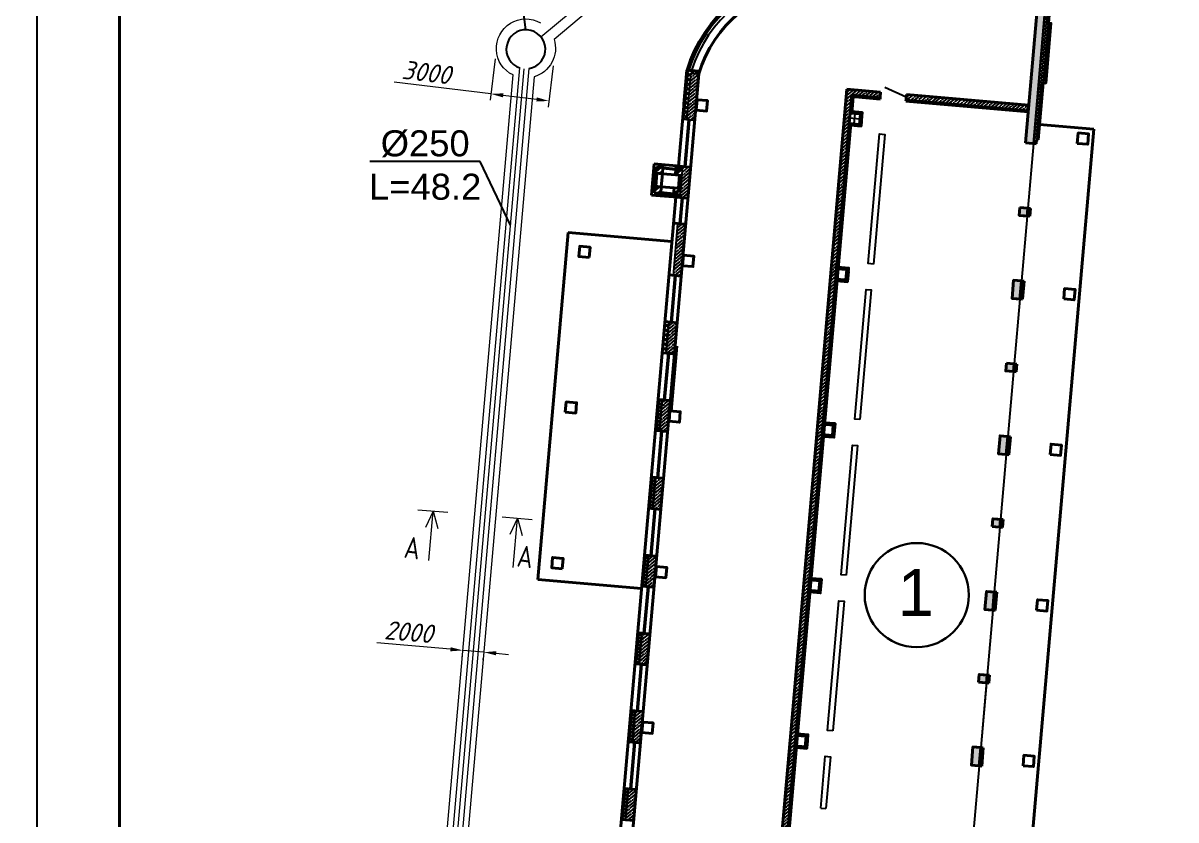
# Model space of a CAD drawing. Header units: millimetres. Extents: x 1064 to 180712, y 574 to 40185.
# Drawn here: x 56842 to 75445, y 20234 to 33093 of the extents above; entities that cross this region are included whole.
import ezdxf
from ezdxf import colors
from ezdxf.entities.mleader import LeaderData, LeaderLine
from ezdxf.math import Vec2, Vec3

# ---------------------------------------------------------------- set-up
doc = ezdxf.new("R2010")
doc.units = ezdxf.units.MM
doc.linetypes.add('2-Columns and grid$0$084_(М5) Неукрепленный откос', pattern=[0])
doc.linetypes.add('DASHED', pattern=[19.05, 12.7, -6.35])
for name, color, linetype, lineweight in [('00-рамка', 7, 'Continuous', 40), ('01 - здание', 1, 'Continuous', 40), ('01-Контур', 1, 'Continuous', 25), ('19-дренаж', 6, 'Continuous', 40), ('Канализация К1', 14, 'Continuous', 40), ('Размеры КР', 23, 'Continuous', 13)]:
    doc.layers.add(name, color=color, linetype=linetype, lineweight=lineweight)
doc.styles.add('2_0-Ариел', font='arial.ttf', dxfattribs={"height": 2})
doc.styles.add('GOST 2.304', font='CS_Gost2304.shx')
doc.styles.add('ГОСТ', font='GOST Common Italic.ttf', dxfattribs={"height": 300})
doc.styles.add('ГП-ариель', font='arial.ttf')
doc.dimstyles.new('М 50', dxfattribs={"dimscale": 0, "dimtxt": 300, "dimasz": 200, "dimexe": 100, "dimexo": 150, "dimgap": 70, "dimtad": 1, "dimdec": 0, "dimlfac": 0.5, "dimdsep": 46, "dimtxsty": 'ГОСТ', "dimcen": 100, "dimdle": 150, "dimclrd": 256, "dimclre": 256, "dimclrt": 256, "dimazin": 3, "dimtfac": 1, "dimtdec": 0, "dimtmove": 1, "dimatfit": 3, "dimfxl": 100, "dimtolj": 1, "dimlwd": -1, "dimlwe": -1, "dimarcsym": 0})
pattern_1 = [(45, (1411.03127, -1534.55234), (-0.134703842, 0.134703842), []), (45, (1411.16598, -1534.55234), (-0.134703842, 0.134703842), [0.238125, -0.047625, 0, -0.047625])]
pattern_2 = [(45, (1452.38544, -901.835), (-0.067351921, 0.067351921), []), (135, (1452.38544, -901.835), (-0.067351921, -0.067351921), [])]
pattern_3 = [(45, (1452.38544, -901.835), (-0.089802561, 0.089802561), []), (135, (1452.38544, -901.835), (-0.089802561, -0.089802561), [])]

# ---------------------------------------------------------------- blocks, each defined once
blk = doc.blocks.new('Прокуратура_v1')
at = {"layer": '01 - здание', "lineweight": -2, "ltscale": 100}
h = blk.add_hatch(dxfattribs=at)
h.set_pattern_fill('ANSI35', color=256, scale=0.03)
h.set_pattern_definition(pattern_1)
h.paths.add_polyline_path([(-0.19, -3.49), (-0.49, -3.49), (-0.49, -3.79), (-0.19, -3.79)])
h.paths.add_polyline_path([(-0.19, -4.59), (-0.49, -4.59), (-0.49, -9.49), (-0.19, -9.49)])
h.paths.add_polyline_path([(-0.19, -9.49), (-0.49, -9.49), (-0.49, -9.84), (-0.19, -9.84)])
h.paths.add_polyline_path([(-0.19, -12.34), (-0.49, -12.34), (-0.49, -12.64), (-0.19, -12.64)])
h.paths.add_polyline_path([(-0.19, -15.14), (-0.49, -15.14), (-0.49, -15.49), (-0.19, -15.49)])
h.paths.add_polyline_path([(-0.19, -15.49), (-0.49, -15.49), (-0.49, -15.84), (-0.19, -15.84)])
h.paths.add_polyline_path([(-0.19, -18.34), (-0.49, -18.34), (-0.49, -18.64), (-0.19, -18.64)])
h.paths.add_polyline_path([(-0.19, -21.14), (-0.49, -21.14), (-0.49, -21.49), (-0.19, -21.49)])
h.paths.add_polyline_path([(-0.19, -21.49), (-0.49, -21.49), (-0.49, -21.84), (-0.19, -21.84)])
h.paths.add_polyline_path([(-0.19, -24.34), (-0.49, -24.34), (-0.49, -24.64), (-0.19, -24.64)])
h.paths.add_polyline_path([(-0.19, -27.14), (-0.49, -27.14), (-0.49, -27.49), (-0.19, -27.49)])
h.paths.add_polyline_path([(-0.19, -27.49), (-0.49, -27.49), (-0.49, -27.84), (-0.19, -27.84)])
h.paths.add_polyline_path([(-0.19, -30.34), (-0.49, -30.34), (-0.49, -30.64), (-0.19, -30.64)])
h.paths.add_polyline_path([(-0.19, -33.14), (-0.49, -33.14), (-0.49, -33.49), (-0.19, -33.49)])
h.paths.add_polyline_path([(-0.19, -33.49), (-0.49, -33.49), (-0.49, -33.84), (-0.19, -33.84)])
h.paths.add_polyline_path([(-0.19, -36.34), (-0.49, -36.34), (-0.49, -36.64), (-0.19, -36.64)])
h.paths.add_polyline_path([(-0.19, -39.14), (-0.49, -39.14), (-0.49, -39.49), (-0.19, -39.49)])
h.paths.add_polyline_path([(-0.19, -39.49), (-0.49, -39.49), (-0.49, -39.69), (-0.19, -39.69)])
h = blk.add_hatch(dxfattribs=at)
h.set_pattern_fill('ANSI37', color=256, scale=0.03)
h.set_pattern_definition(pattern_2)
h.paths.add_polyline_path([(-0.02, -5.19), (-0.02, -4.59), (-0.19, -4.59), (-0.19, -9.49), (-0.02, -9.49), (-0.02, -9.129, -0.411161), (-0.057, -9.091, -0.411161), (-0.02, -9.054), (-0.02, -7.49)])
h.paths.add_polyline_path([(-0.02, -9.49), (-0.19, -9.49), (-0.19, -9.84), (-0.09, -9.84), (-0.09, -9.69), (-0.02, -9.69)])
h = blk.add_hatch(dxfattribs=at)
h.set_pattern_fill('ANSI37', color=256, scale=0.04)
h.set_pattern_definition(pattern_3)
h.paths.add_polyline_path([(-13.53, -9.49), (-13.7, -9.49), (-13.7, -9.49), (-13.7, -10.09), (-13.53, -10.09)])
h.paths.add_polyline_path([(-13.53, -8.19), (-13.7, -8.19), (-13.7, -9.49), (-13.53, -9.49)])
h = blk.add_hatch(dxfattribs=at)
h.set_pattern_fill('ANSI35', color=256, scale=0.03)
h.set_pattern_definition(pattern_1)
h.paths.add_polyline_path([(-13.23, -17.89), (-13.53, -17.89), (-13.53, -19.09), (-13.23, -19.09)])
h.paths.add_polyline_path([(-13.53, -16.09), (-13.23, -16.09), (-13.23, -15.49), (-13.53, -15.49)])
h.paths.add_polyline_path([(-13.23, -15.49), (-13.23, -14.09), (-13.53, -14.09), (-13.53, -15.49)])
h.paths.add_polyline_path([(-13.23, -11.89), (-13.53, -11.89), (-13.53, -13.09), (-13.23, -13.09)])
h.paths.add_polyline_path([(-13.53, -10.09), (-13.23, -10.09), (-13.23, -9.49), (-13.53, -9.49)])
edge = h.paths.add_edge_path()
edge.add_line((-13.53, -9.49), (-13.23, -9.49))
edge.add_line((-13.23, -9.49), (-13.23, -9.29))
edge.add_arc((-27.855, -8.79), 14.634, 358.042, 361.958)
edge.add_line((-13.23, -8.29), (-13.53, -8.29))
edge.add_arc((47.787, -8.89), 61.32, 179.43937, 180.56063)
h = blk.add_hatch(dxfattribs=at)
h.set_pattern_fill('ANSI37', color=256, scale=0.04)
h.set_pattern_definition(pattern_3)
h.paths.add_polyline_path([(-13.23, -8.19), (-13.53, -8.19), (-13.53, -8.29), (-13.23, -8.29)])
h = blk.add_hatch(dxfattribs=at)
h.set_pattern_fill('ANSI35', color=256, scale=0.03)
h.set_pattern_definition(pattern_1)
h.paths.add_polyline_path([(-7.31, -15.49), (-7.51, -15.49), (-7.51, -21.49), (-7.31, -21.49), (-7.31, -21.29)])
h.paths.add_polyline_path([(-7.31, -9.49), (-7.51, -9.49), (-7.51, -15.49), (-7.31, -15.49), (-7.31, -15.29)])
h.paths.add_polyline_path([(-7.11, -8.39), (-7.51, -8.39), (-7.51, -9.49), (-7.31, -9.49), (-7.31, -9.29), (-7.31, -8.59), (-7.11, -8.59)])
h.paths.add_polyline_path([(-6.21, -8.39), (-6.564, -8.39), (-6.501, -8.59), (-6.21, -8.59)])
h.paths.add_polyline_path([(-6.564, -8.39), (-7.11, -8.39), (-7.11, -8.59), (-6.501, -8.59)])
h.paths.add_polyline_path([(-4.225, -8.39), (-5.21, -8.39), (-5.21, -8.59), (-4.208, -8.59)])
h.paths.add_polyline_path([(-0.71, -8.39), (-4.225, -8.39), (-4.208, -8.59), (-0.71, -8.59)])
h.paths.add_polyline_path([(-0.49, -8.39), (-0.71, -8.39), (-0.71, -8.59), (-0.49, -8.59)])
h = blk.add_hatch(dxfattribs=at)
h.set_pattern_fill('ANSI32', color=256, scale=0.02)
h.set_pattern_definition([(45, (1459.09888, -872.56195), (-0.134703842, 0.134703842), []), (45, (1459.18868, -872.56195), (-0.134703842, 0.134703842), [])])
h.paths.add_polyline_path([(-14.29, -12.24), (-14.29, -11.99), (-14.54, -11.99), (-14.54, -12.24)])
h.paths.add_polyline_path([(-13.79, -11.99), (-13.79, -12.24), (-13.53, -12.24), (-13.53, -11.99)])
h.paths.add_polyline_path([(-13.79, -12.74), (-13.79, -12.99), (-13.53, -12.99), (-13.53, -12.74)])
h = blk.add_hatch(dxfattribs=at)
h.set_pattern_fill('ANSI31', color=256, scale=0.02)
h.set_pattern_definition([(45, (1459.31888, -872.561955), (-0.0449012806, 0.0449012806), [])])
h.paths.add_polyline_path([(-14.54, -12.74), (-14.49, -12.74), (-14.49, -12.24), (-14.54, -12.24)])
h = blk.add_hatch(dxfattribs=at)
h.set_pattern_fill('ANSI31', color=256, scale=0.02)
h.set_pattern_definition([(45, (1459.09888, -872.561955), (-0.0449012806, 0.0449012806), [])])
h.paths.add_polyline_path([(-13.79, -11.99), (-14.091, -11.99), (-14.091, -12.04), (-13.79, -12.04)])
h.paths.add_polyline_path([(-14.091, -11.99), (-14.29, -11.99), (-14.29, -12.04), (-14.091, -12.04)])
h.paths.add_polyline_path([(-13.79, -12.94), (-14.29, -12.94), (-14.29, -12.99), (-13.79, -12.99)])
h = blk.add_hatch(dxfattribs=at)
h.set_pattern_fill('ANSI37', color=256, scale=0.04)
h.set_pattern_definition([(45, (1411.03127, -1528.55234), (-0.089802561, 0.089802561), []), (135, (1411.03127, -1528.55234), (-0.089802561, -0.089802561), [])])
h.paths.add_polyline_path([(-13.53, -12.24), (-13.63, -12.24), (-13.63, -12.74), (-13.53, -12.74)])
h = blk.add_hatch(dxfattribs=at)
h.set_pattern_fill('ANSI37', color=256, scale=0.03)
h.set_pattern_definition(pattern_2)
h.paths.add_polyline_path([(-0.09, -12.34), (-0.19, -12.34), (-0.19, -12.64), (-0.09, -12.64)])
h.paths.add_polyline_path([(-0.09, -15.14), (-0.19, -15.14), (-0.19, -15.49), (-0.09, -15.49)])
h.paths.add_polyline_path([(-0.09, -15.49), (-0.19, -15.49), (-0.19, -15.84), (-0.09, -15.84)])
h.paths.add_polyline_path([(-0.09, -18.34), (-0.19, -18.34), (-0.19, -18.64), (-0.09, -18.64)])
h.paths.add_polyline_path([(-0.09, -21.14), (-0.19, -21.14), (-0.19, -21.49), (-0.09, -21.49)])
h.paths.add_polyline_path([(-0.09, -21.49), (-0.19, -21.49), (-0.19, -21.84), (-0.09, -21.84)])
h.paths.add_polyline_path([(-0.09, -24.34), (-0.19, -24.34), (-0.19, -24.64), (-0.09, -24.64)])
h.paths.add_polyline_path([(-0.09, -27.14), (-0.19, -27.14), (-0.19, -27.49), (-0.09, -27.49)])
h.paths.add_polyline_path([(-0.09, -27.49), (-0.19, -27.49), (-0.19, -27.84), (-0.09, -27.84)])
h.paths.add_polyline_path([(-0.09, -30.34), (-0.19, -30.34), (-0.19, -30.64), (-0.09, -30.64)])
h.paths.add_polyline_path([(-0.09, -33.14), (-0.19, -33.14), (-0.19, -33.49), (-0.09, -33.49)])
h.paths.add_polyline_path([(-0.09, -33.49), (-0.19, -33.49), (-0.19, -33.84), (-0.09, -33.84)])
h.paths.add_polyline_path([(-0.09, -36.34), (-0.19, -36.34), (-0.19, -36.64), (-0.09, -36.64)])
h.paths.add_polyline_path([(-0.09, -39.14), (-0.19, -39.14), (-0.19, -39.49), (-0.09, -39.49)])
h = blk.add_hatch(dxfattribs=at)
h.set_pattern_fill('ANSI32', color=256, scale=0.02)
h.set_pattern_definition([(45, (1459.31888, -872.56195), (-0.134703842, 0.134703842), []), (45, (1459.40868, -872.56195), (-0.134703842, 0.134703842), [])])
h.paths.add_polyline_path([(-14.401, -12.74), (-14.54, -12.74), (-14.54, -12.99), (-14.401, -12.99)])
h.paths.add_polyline_path([(-14.29, -12.74), (-14.401, -12.74), (-14.401, -12.99), (-14.29, -12.99)])
h = blk.add_hatch(dxfattribs=at)
h.set_pattern_fill('ANSI37', color=256, scale=0.04)
h.set_pattern_definition([(45, (1411.03127, -1534.55234), (-0.089802561, 0.089802561), []), (135, (1411.03127, -1534.55234), (-0.089802561, -0.089802561), [])])
h.paths.add_polyline_path([(-13.53, -17.89), (-13.7, -17.89), (-13.7, -19.09), (-13.53, -19.09)])
h = blk.add_hatch(dxfattribs=at)
h.set_pattern_fill('ANSI37', color=256, scale=0.03)
h.set_pattern_definition(pattern_2)
h.paths.add_polyline_path([(-13.53, -35.89), (-13.7, -35.89), (-13.7, -37.09), (-13.53, -37.09)])
h.paths.add_polyline_path([(-13.53, -33.49), (-13.7, -33.49), (-13.7, -34.09), (-13.53, -34.09)])
h.paths.add_polyline_path([(-13.53, -32.89), (-13.7, -32.89), (-13.7, -33.49), (-13.53, -33.49)])
h.paths.add_polyline_path([(-13.53, -29.89), (-13.7, -29.89), (-13.7, -31.09), (-13.53, -31.09)])
h.paths.add_polyline_path([(-13.53, -27.49), (-13.7, -27.49), (-13.7, -28.09), (-13.53, -28.09)])
h.paths.add_polyline_path([(-13.53, -26.89), (-13.7, -26.89), (-13.7, -27.49), (-13.53, -27.49)])
h.paths.add_polyline_path([(-13.53, -23.89), (-13.7, -23.89), (-13.7, -25.051, -0.438008), (-13.661, -25.09), (-13.53, -25.09)])
h.paths.add_polyline_path([(-13.53, -21.49), (-13.7, -21.49), (-13.7, -22.09), (-13.53, -22.09)])
h.paths.add_polyline_path([(-13.53, -20.89), (-13.7, -20.89), (-13.7, -21.49), (-13.53, -21.49)])
h = blk.add_hatch(dxfattribs=at)
h.set_pattern_fill('ANSI35', color=256, scale=0.03)
h.set_pattern_definition(pattern_1)
h.paths.add_polyline_path([(-13.23, -29.89), (-13.53, -29.89), (-13.53, -31.09), (-13.23, -31.09)])
h.paths.add_polyline_path([(-13.23, -27.49), (-13.53, -27.49), (-13.53, -28.09), (-13.23, -28.09)])
h.paths.add_polyline_path([(-13.53, -27.49), (-13.23, -27.49), (-13.23, -26.89), (-13.53, -26.89)])
h.paths.add_polyline_path([(-13.23, -23.89), (-13.53, -23.89), (-13.53, -25.09), (-13.23, -25.09)])
h.paths.add_polyline_path([(-13.23, -21.49), (-13.53, -21.49), (-13.53, -22.09), (-13.23, -22.09)])
h.paths.add_polyline_path([(-13.23, -21.09), (-13.23, -20.89), (-13.53, -20.89), (-13.53, -21.49), (-13.23, -21.49)])
h = blk.add_hatch(dxfattribs=at)
h.set_pattern_fill('ANSI35', color=256, scale=0.03)
h.set_pattern_definition(pattern_1)
h.paths.add_polyline_path([(-7.31, -21.49), (-7.51, -21.49), (-7.51, -27.49), (-7.31, -27.49), (-7.31, -27.29)])
h = blk.add_hatch(dxfattribs=at)
h.set_pattern_fill('ANSI35', color=256, scale=0.03)
h.set_pattern_definition(pattern_1)
h.paths.add_polyline_path([(-7.31, -27.49), (-7.51, -27.49), (-7.51, -33.49), (-7.31, -33.49), (-7.31, -33.29)])
h = blk.add_hatch(dxfattribs=at)
h.set_pattern_fill('ANSI35', color=256, scale=0.03)
h.set_pattern_definition(pattern_1)
h.paths.add_polyline_path([(-17.53, -46.09), (-17.23, -46.09), (-17.23, -44.89), (-17.53, -44.89)])
h.paths.add_polyline_path([(-17.23, -41.89), (-17.53, -41.89), (-17.53, -43.09), (-17.23, -43.09)])
h.paths.add_polyline_path([(-17.23, -39.27), (-17.01, -39.27), (-17.01, -38.97), (-17.53, -38.97), (-17.53, -40.09), (-17.23, -40.09)])
h.paths.add_polyline_path([(-17.01, -38.97), (-17.01, -39.27), (-13.23, -39.27), (-13.23, -38.09), (-13.53, -38.09), (-13.53, -38.97)])
h.paths.add_polyline_path([(-13.53, -37.09), (-13.23, -37.09), (-13.23, -35.89), (-13.53, -35.89)])
h.paths.add_polyline_path([(-13.23, -33.49), (-13.53, -33.49), (-13.53, -34.09), (-13.23, -34.09)])
h.paths.add_polyline_path([(-13.23, -32.89), (-13.53, -32.89), (-13.53, -33.49), (-13.23, -33.49)])
h = blk.add_hatch(dxfattribs=at)
h.set_pattern_fill('ANSI35', color=256, scale=0.03)
h.set_pattern_definition(pattern_1)
h.paths.add_polyline_path([(-7.11, -39.69), (-7.31, -39.69), (-7.31, -39.49), (-7.51, -39.49), (-7.51, -39.89), (-7.11, -39.89)])
h.paths.add_polyline_path([(-7.31, -33.69), (-7.31, -33.49), (-7.51, -33.49), (-7.51, -36.159), (-7.51, -39.49), (-7.31, -39.49), (-7.31, -39.29)])
h.paths.add_polyline_path([(-3.721, -39.69), (-4.71, -39.69), (-7.11, -39.69), (-7.11, -39.89), (-4.71, -39.89), (-4.71, -41.6), (-4.395, -41.6), (-4.395, -41.4), (-4.51, -41.4), (-4.51, -39.89), (-3.65, -39.89)])
h.paths.add_polyline_path([(-2.81, -39.89), (-2.519, -39.89), (-2.591, -39.69), (-3.721, -39.69), (-3.65, -39.89), (-3.01, -39.89), (-3.01, -41.4), (-3.465, -41.4), (-3.465, -41.6), (-2.435, -41.6), (-2.435, -41.4), (-2.81, -41.4)])
h.paths.add_polyline_path([(0.04, -39.69), (-0.19, -39.69), (-0.71, -39.69), (-0.71, -39.89), (-0.16, -39.89), (-0.16, -41.4), (-0.71, -41.4), (-0.71, -41.6), (-0.39, -41.6), (-0.39, -42.4), (-0.19, -42.4), (-0.19, -41.6), (0.04, -41.6)])
h.paths.add_polyline_path([(-0.71, -41.4), (-1.085, -41.4), (-1.085, -41.6), (-0.71, -41.6)])
h.paths.add_polyline_path([(-3.323, -40.948), (-2.838, -40.948), (-2.838, -40.648), (-3.323, -40.648)], flags=25)
at = {"layer": '01 - здание', "ltscale": 100}
for p, q in [((-0.49, -9.84), (-0.49, -3.49)), ((-0.02, -3.49), (-0.02, -5.19)), ((0.08, -5.19), (-0.02, -5.19)), ((0.08, -5.19), (0.08, -7.49)), ((-0.02, -7.49), (-0.02, -9.69)), ((-13.7, -9.49), (-13.7, -8.19)), ((-13.23, -8.19), (-13.7, -8.19)), ((-13.208, -8.19), (-13.7, -8.19)), ((-13.23, -9.49), (-13.23, -8.29)), ((-7.51, -36.159), (-7.51, -8.39)), ((-6.21, -8.39), (-7.51, -8.39)), ((-6.21, -8.39), (-6.21, -8.59)), ((-0.49, -8.39), (-5.21, -8.39)), ((-5.21, -8.39), (-5.21, -8.59)), ((-6.21, -8.653), (-7.31, -8.653)), ((-7.247, -8.653), (-7.247, -9.29)), ((-6.21, -8.59), (-6.21, -8.653)), ((-5.21, -8.59), (-5.21, -8.653)), ((-0.49, -8.653), (-5.21, -8.653)), ((-13.7, -11.89), (-13.7, -9.29)), ((-13.23, -21.29), (-13.23, -9.29)), ((-0.02, -9.09), (2.08, -9.09)), ((2.08, -39.89), (2.08, -9.09)), ((-7.247, -9.69), (-7.247, -39.227)), ((-0.09, -9.84), (-0.09, -9.69)), ((-0.09, -9.69), (-0.02, -9.69)), ((-0.49, -9.84), (-0.09, -9.84)), ((-13.63, -11.89), (-14.64, -11.89)), ((-14.64, -11.89), (-14.64, -13.09)), ((-14.29, -11.99), (-14.29, -11.89)), ((-13.79, -11.99), (-13.79, -11.89)), ((-13.23, -11.89), (-13.7, -11.89)), ((-14.54, -12.24), (-14.64, -12.24)), ((-14.29, -11.99), (-14.54, -11.99)), ((-14.54, -11.99), (-14.54, -12.24)), ((-14.29, -12.24), (-14.54, -12.24)), ((-14.54, -12.24), (-14.54, -12.74)), ((-14.29, -11.99), (-14.29, -12.24)), ((-14.29, -12.24), (-14.29, -12.74)), ((-14.29, -12.24), (-13.79, -12.24)), ((-13.53, -11.99), (-13.79, -11.99)), ((-13.79, -11.99), (-13.79, -12.24)), ((-13.53, -12.24), (-13.79, -12.24)), ((-13.63, -12.24), (-13.63, -12.74)), ((-0.49, -12.34), (-0.09, -12.34)), ((-0.09, -12.64), (-0.09, -12.34)), ((-14.54, -12.74), (-14.64, -12.74)), ((-14.54, -12.74), (-14.54, -12.99)), ((-14.29, -12.74), (-14.54, -12.74)), ((-14.29, -12.74), (-14.29, -12.99)), ((-14.29, -12.74), (-13.79, -12.74)), ((-13.79, -12.74), (-13.79, -12.99)), ((-13.53, -12.74), (-13.79, -12.74)), ((-0.49, -12.64), (-0.09, -12.64)), ((-0.49, -12.64), (-0.09, -12.64)), ((-13.63, -13.09), (-14.64, -13.09)), ((-14.29, -12.99), (-14.54, -12.99)), ((-14.29, -12.99), (-13.79, -12.99)), ((-14.29, -13.09), (-14.29, -12.99)), ((-13.53, -12.99), (-13.79, -12.99)), ((-13.79, -13.09), (-13.79, -12.99)), ((-13.7, -26.89), (-13.7, -13.09)), ((-13.7, -13.09), (-13.23, -13.09)), ((-13.23, -14.09), (-13.7, -14.09)), ((-13.7, -14.09), (-13.23, -14.09)), ((-0.49, -15.84), (-0.49, -15.14)), ((-0.49, -15.14), (-0.09, -15.14)), ((-0.09, -15.84), (-0.09, -15.14)), ((-0.49, -15.84), (-0.09, -15.84)), ((-13.7, -16.09), (-13.23, -16.09)), ((-13.7, -17.89), (-13.23, -17.89)), ((-0.49, -18.64), (-0.49, -18.34)), ((-0.49, -18.34), (-0.09, -18.34)), ((-0.09, -18.64), (-0.09, -18.34)), ((-0.49, -18.64), (-0.09, -18.64)), ((-0.49, -18.64), (-0.09, -18.64)), ((-13.7, -19.09), (-13.23, -19.09)), ((-13.7, -19.09), (-13.23, -19.09)), ((-13.7, -20.89), (-13.23, -20.89)), ((-13.23, -39.27), (-13.23, -21.09)), ((-0.49, -21.84), (-0.49, -21.14)), ((-0.49, -21.14), (-0.09, -21.14)), ((-0.09, -21.84), (-0.09, -21.14)), ((-13.7, -22.09), (-13.23, -22.09)), ((-0.49, -21.84), (-0.09, -21.84)), ((-13.7, -23.89), (-13.23, -23.89)), ((-0.49, -24.64), (-0.49, -24.34)), ((-0.49, -24.34), (-0.09, -24.34)), ((-0.09, -24.64), (-0.09, -24.34)), ((-0.49, -24.64), (-0.09, -24.64)), ((-0.49, -24.64), (-0.09, -24.64)), ((-13.7, -25.09), (-13.23, -25.09)), ((-13.7, -38.8), (-13.7, -26.89)), ((-13.7, -26.89), (-13.23, -26.89)), ((-13.23, -26.89), (-13.7, -26.89)), ((-0.49, -27.84), (-0.49, -27.14)), ((-0.49, -27.14), (-0.09, -27.14)), ((-0.09, -27.84), (-0.09, -27.14)), ((-0.49, -27.84), (-0.09, -27.84)), ((-13.7, -28.09), (-13.23, -28.09)), ((-13.7, -29.89), (-13.23, -29.89)), ((-13.23, -29.89), (-13.7, -29.89)), ((-0.49, -30.64), (-0.49, -30.34)), ((-0.49, -30.34), (-0.09, -30.34)), ((-0.09, -30.64), (-0.09, -30.34)), ((-0.49, -30.64), (-0.09, -30.64)), ((-0.49, -30.64), (-0.09, -30.64)), ((-13.7, -31.09), (-13.23, -31.09)), ((-13.7, -32.89), (-13.23, -32.89)), ((-13.23, -32.89), (-13.7, -32.89)), ((-0.49, -33.84), (-0.49, -33.14)), ((-0.49, -33.14), (-0.09, -33.14)), ((-0.09, -33.84), (-0.09, -33.14)), ((-7.51, -39.89), (-7.51, -33.49)), ((-13.7, -34.09), (-13.23, -34.09)), ((-0.49, -33.84), (-0.09, -33.84)), ((-13.7, -35.89), (-13.23, -35.89)), ((-13.23, -37.09), (-13.7, -37.09))]:
    blk.add_line(p, q, dxfattribs=at)
at = {"layer": '01 - здание', "lineweight": -2, "ltscale": 100}
for p, q in [((-0.19, -9.84), (-0.19, -3.49)), ((-0.02, -5.19), (-0.02, -7.49)), ((-12.995, -6.796), (-13.083, -6.748)), ((0.08, -7.49), (-0.02, -7.49)), ((-13.53, -8.29), (-13.23, -8.29)), ((-13.53, -9.49), (-13.53, -8.29)), ((-5.21, -8.49), (-6.067, -8.2)), ((-7.31, -36.159), (-7.31, -8.59)), ((-6.21, -8.59), (-7.31, -8.59)), ((-0.49, -8.59), (-5.21, -8.59)), ((-7.11, -9.69), (-7.11, -9.29)), ((-13.53, -10.09), (-13.53, -9.49)), ((-6.91, -9.49), (-7.31, -9.49)), ((-13.23, -10.09), (-13.7, -10.09)), ((-13.478, -10.09), (-13.478, -11.89)), ((-13.426, -10.09), (-13.426, -11.89)), ((-0.19, -9.84), (-0.19, -12.34)), ((-13.53, -13.09), (-13.53, -11.89)), ((-14.49, -12.24), (-14.49, -12.74)), ((-14.29, -11.99), (-13.79, -11.99)), ((-14.29, -12.04), (-13.79, -12.04)), ((-0.49, -12.64), (-0.49, -12.34)), ((-0.19, -12.64), (-0.19, -12.34)), ((-0.19, -12.64), (-0.19, -15.14)), ((-14.29, -12.94), (-13.79, -12.94)), ((-13.478, -13.09), (-13.478, -14.09)), ((-13.426, -13.09), (-13.426, -14.09)), ((-13.53, -16.09), (-13.53, -14.09)), ((-0.19, -15.84), (-0.19, -15.14)), ((-0.19, -15.84), (-0.19, -18.34)), ((-13.474, -17.89), (-13.474, -16.09)), ((-13.422, -17.89), (-13.422, -16.09)), ((-13.53, -19.09), (-13.53, -17.89)), ((-0.19, -18.64), (-0.19, -18.34)), ((-13.147, -18.793), (-13.147, -21.29)), ((-0.19, -18.64), (-0.19, -21.14)), ((-13.474, -20.89), (-13.474, -19.09)), ((-13.422, -20.89), (-13.422, -19.09)), ((-13.53, -22.09), (-13.53, -20.89)), ((-0.19, -21.84), (-0.19, -21.14)), ((-13.474, -23.89), (-13.474, -22.09)), ((-13.422, -23.89), (-13.422, -22.09)), ((-0.19, -21.84), (-0.19, -24.34)), ((-0.19, -21.84), (-0.19, -24.34)), ((-13.53, -25.09), (-13.53, -23.89)), ((-0.19, -24.64), (-0.19, -24.34)), ((-0.19, -24.64), (-0.19, -27.14)), ((-13.474, -26.89), (-13.474, -25.09)), ((-13.422, -26.89), (-13.422, -25.09)), ((-13.53, -28.09), (-13.53, -26.89)), ((-0.19, -27.84), (-0.19, -27.14)), ((-0.19, -27.84), (-0.19, -30.34)), ((-0.19, -27.84), (-0.19, -30.34)), ((-13.474, -29.89), (-13.474, -28.09)), ((-13.422, -29.89), (-13.422, -28.09)), ((-13.53, -31.09), (-13.53, -29.89)), ((-0.19, -30.64), (-0.19, -30.34)), ((-0.19, -30.59), (-0.19, -33.14)), ((-0.19, -30.64), (-0.19, -33.14)), ((-13.474, -32.89), (-13.474, -31.09)), ((-13.422, -32.89), (-13.422, -31.09)), ((-13.53, -34.09), (-13.53, -32.89)), ((-0.19, -33.84), (-0.19, -33.14)), ((-13.474, -35.89), (-13.474, -34.09)), ((-13.422, -35.89), (-13.422, -34.09)), ((-7.31, -39.69), (-7.31, -33.69)), ((-0.19, -33.84), (-0.19, -36.34)), ((-0.19, -33.84), (-0.19, -36.34)), ((-13.53, -37.09), (-13.53, -35.89)), ((-6.11, -35.99), (-5.91, -35.99))]:
    blk.add_line(p, q, dxfattribs=at)
at = {"layer": '01 - здание', "ltscale": 100}
for points in [[(-0.02, -5.19), (0.08, -5.19), (0.08, -7.49), (-0.02, -7.49)], [(-13.21, -9.69), (-13.21, -9.29), (-12.81, -9.29), (-12.81, -9.69), (-13.21, -9.69)], [(-7.31, -9.69), (-7.31, -9.29), (-6.91, -9.29), (-6.91, -9.69), (-7.31, -9.69)], [(-7.247, -9.227), (-6.847, -9.227), (-6.847, -9.627)], [(1.49, -9.69), (1.49, -9.29), (1.89, -9.29), (1.89, -9.69), (1.49, -9.69)], [(-7.247, -9.753), (-6.847, -9.753), (-6.847, -9.353)], [(-16.81, -15.69), (-16.81, -15.29), (-17.21, -15.29), (-17.21, -15.69), (-16.81, -15.69)], [(-13.21, -15.69), (-13.21, -15.29), (-12.81, -15.29), (-12.81, -15.69), (-13.21, -15.69)], [(-13.21, -15.69), (-13.21, -15.29), (-12.81, -15.29), (-12.81, -15.69), (-13.21, -15.69)], [(-13.21, -15.69), (-13.21, -15.29), (-12.81, -15.29), (-12.81, -15.69), (-13.21, -15.69)], [(-7.31, -15.69), (-7.31, -15.29), (-6.91, -15.29), (-6.91, -15.69), (-7.31, -15.69)], [(-7.247, -15.227), (-6.847, -15.227), (-6.847, -15.627)], [(-7.247, -15.753), (-6.847, -15.753), (-6.847, -15.353)], [(1.49, -15.69), (1.49, -15.29), (1.89, -15.29), (1.89, -15.69), (1.49, -15.69)], [(-7.247, -21.227), (-6.847, -21.227), (-6.847, -21.627)], [(-17.21, -21.69), (-17.21, -21.29), (-16.81, -21.29), (-16.81, -21.69), (-17.21, -21.69)], [(-13.21, -21.69), (-13.21, -21.29), (-12.81, -21.29), (-12.81, -21.69), (-13.21, -21.69)], [(-13.21, -21.69), (-13.21, -21.29), (-12.81, -21.29), (-12.81, -21.69), (-13.21, -21.69)], [(-13.21, -21.69), (-13.21, -21.29), (-12.81, -21.29), (-12.81, -21.69), (-13.21, -21.69)], [(-7.31, -21.69), (-7.31, -21.29), (-6.91, -21.29), (-6.91, -21.69), (-7.31, -21.69)], [(-7.247, -21.753), (-6.847, -21.753), (-6.847, -21.353)], [(1.49, -21.69), (1.49, -21.29), (1.89, -21.29), (1.89, -21.69), (1.49, -21.69)], [(-16.81, -27.69), (-16.81, -27.29), (-17.21, -27.29), (-17.21, -27.69), (-16.81, -27.69)], [(-13.21, -27.69), (-13.21, -27.29), (-12.81, -27.29), (-12.81, -27.69), (-13.21, -27.69)], [(-13.21, -27.69), (-13.21, -27.29), (-12.81, -27.29), (-12.81, -27.69), (-13.21, -27.69)], [(-13.21, -27.69), (-13.21, -27.29), (-12.81, -27.29), (-12.81, -27.69), (-13.21, -27.69)], [(-13.21, -27.69), (-13.21, -27.29), (-12.81, -27.29), (-12.81, -27.69), (-13.21, -27.69)], [(-7.31, -27.69), (-7.31, -27.29), (-6.91, -27.29), (-6.91, -27.69), (-7.31, -27.69)], [(-7.247, -27.227), (-6.847, -27.227), (-6.847, -27.627)], [(-7.247, -27.753), (-6.847, -27.753), (-6.847, -27.353)], [(1.49, -27.69), (1.49, -27.29), (1.89, -27.29), (1.89, -27.69), (1.49, -27.69)], [(-13.21, -33.69), (-13.21, -33.29), (-12.81, -33.29), (-12.81, -33.69), (-13.21, -33.69)], [(-7.31, -33.69), (-7.31, -33.29), (-6.91, -33.29), (-6.91, -33.69), (-7.31, -33.69)], [(-7.247, -33.227), (-6.847, -33.227), (-6.847, -33.627)], [(-7.247, -33.753), (-6.847, -33.753), (-6.847, -33.353)], [(1.49, -33.69), (1.49, -33.29), (1.89, -33.29), (1.89, -33.69), (1.49, -33.69)]]:
    blk.add_lwpolyline(points, dxfattribs=at)
at = {"layer": '01 - здание', "lineweight": -2, "ltscale": 100}
for points in [[(-5.91, -14.99), (-6.11, -14.99), (-6.11, -9.99), (-5.91, -9.99)], [(-5.91, -20.99), (-6.11, -20.99), (-6.11, -15.99), (-5.91, -15.99)], [(-5.91, -26.99), (-6.11, -26.99), (-6.11, -21.99), (-5.91, -21.99)], [(-5.91, -32.99), (-6.11, -32.99), (-6.11, -27.99), (-5.91, -27.99)]]:
    blk.add_lwpolyline(points, close=True, dxfattribs=at)
at = {"layer": '01 - здание', "ltscale": 100}
for points in [[(-0.49, -12.34), (-0.19, -12.34), (-0.19, -12.64), (-0.49, -12.64)], [(-0.19, -15.84), (-0.49, -15.84), (-0.49, -15.14), (-0.19, -15.14)], [(-0.49, -18.34), (-0.19, -18.34), (-0.19, -18.64), (-0.49, -18.64)], [(-0.19, -21.84), (-0.49, -21.84), (-0.49, -21.14), (-0.19, -21.14)], [(-0.49, -24.64), (-0.19, -24.64), (-0.19, -24.34), (-0.49, -24.34)], [(-0.19, -27.84), (-0.49, -27.84), (-0.49, -27.14), (-0.19, -27.14)], [(-0.49, -30.64), (-0.19, -30.64), (-0.19, -30.34), (-0.49, -30.34)], [(-0.19, -33.84), (-0.49, -33.84), (-0.49, -33.14), (-0.19, -33.14)]]:
    blk.add_lwpolyline(points, close=True, dxfattribs=at)
at = {"layer": '01 - здание', "linetype": 'DASHED', "ltscale": 2}
blk.add_lwpolyline([(-13.7, -14.8), (-17.7, -14.8), (-17.7, -28.18), (-13.7, -28.18)], dxfattribs=at)
at = {"layer": '01 - здание', "lineweight": -2, "ltscale": 100}
blk.add_lwpolyline([(-6.11, -35.99), (-6.11, -33.99), (-5.91, -33.99), (-5.91, -35.99)], dxfattribs=at)
at = {"layer": '01 - здание', "ltscale": 100}
for radius, start, end in [(5.37, 100.9919, 168.1627), (4.9, 101.4958, 168.2056)]:
    blk.add_arc((-8.433, -9.292), radius, start, end, dxfattribs=at)
at = {"layer": '01 - здание', "lineweight": -2, "ltscale": 100}
for radius, start, end in [(5.3, 101.7196, 168.0041), (5.2, 101.9483, 167.7698)]:
    blk.add_arc((-8.433, -9.292), radius, start, end, dxfattribs=at)
blk = doc.blocks.new('*D117')
at = {"layer": 'Defpoints', "color": 0, "transparency": 16777216}
for p in [(64479, 32666), (65415, 32553), (64392, 31950)]:
    blk.add_point(p, dxfattribs=at)
at = {"layer": 'Размеры КР', "transparency": 16777216}
for p, q in [((64461, 32518), (64380, 31850)), ((65397, 32404), (65316, 31737)), ((64392, 31950), (62830, 32139)), ((65129, 31860), (64591, 31926))]:
    blk.add_line(p, q, dxfattribs=at)
for points in [[(64595, 31959), (64587, 31893), (64392, 31950)], [(65133, 31894), (65125, 31827), (65328, 31836)]]:
    blk.add_solid(points, dxfattribs=at)
at = {"layer": 'Размеры КР', "lineweight": 13, "transparency": 16777216, "insert": (63350, 32297), "char_height": 300, "attachment_point": 5, "rotation": 353.0975, "style": 'ГОСТ'}
blk.add_mtext('\\A1;3000', dxfattribs=at)
blk = doc.blocks.new('*D118')
at = {"layer": 'Defpoints', "color": 0, "transparency": 16777216}
for p in [(63938, 22971), (63940, 22992), (64279, 22962)]:
    blk.add_point(p, dxfattribs=at)
at = {"layer": 'Размеры КР', "transparency": 16777216}
for p, q in [((63739, 22988), (62549, 23092)), ((64277, 22941), (63938, 22971)), ((64476, 22924), (64675, 22906)), ((63927, 22842), (63930, 22871)), ((64266, 22813), (64268, 22841))]:
    blk.add_line(p, q, dxfattribs=at)
for points in [[(63742, 23021), (63736, 22955), (63938, 22971)], [(64479, 22957), (64473, 22890), (64277, 22941)]]:
    blk.add_solid(points, dxfattribs=at)
at = {"layer": 'Размеры КР', "lineweight": 13, "transparency": 16777216, "insert": (63064, 23268), "char_height": 300, "attachment_point": 5, "rotation": 355.0154, "style": 'ГОСТ'}
blk.add_mtext('\\A1;2000', dxfattribs=at)
blk = doc.blocks.new('_None')

msp = doc.modelspace()

# ---------------------------------------------------------------- linework, layer by layer
msp.add_line((57064.1, 40184.6), (57064.1, 655.4))
at = {"layer": '00-рамка', "lineweight": 15}
for points in [[(29064.1, 40184.6), (57064.1, 40184.6), (57064.1, 584.6), (29064.1, 584.6)], [(57064.1, 40184.6), (85064.1, 40184.6), (85064.1, 584.6), (57064.1, 584.6)]]:
    msp.add_lwpolyline(points, close=True, dxfattribs=at)
at = {"layer": '00-рамка', "lineweight": 40}
msp.add_lwpolyline([(58397.4, 39851.3), (84730.8, 39851.3), (84730.8, 918), (58397.4, 918)], close=True, dxfattribs=at)
at = {"layer": '01-Контур', "linetype": 'Continuous', "lineweight": 30}
msp.add_circle((71262.9, 23863.1), 840, dxfattribs=at)
at = {"layer": '19-дренаж', "color": 0, "lineweight": -2, "ltscale": 0.8}
msp.add_arc((64954.9, 32669.3), 315, 279.69707, 251.986, dxfattribs=at)
at = {"layer": 'Канализация К1', "color": 18, "linetype": 'Continuous', "lineweight": 15, "true_color": 0x000000}
for p, q in [((63212.3, 25240.4), (63698.6, 25198)), ((63458.7, 25218.9), (63336.2, 24954.2)), ((63389.2, 24422.4), (63458.7, 25218.9)), ((63458.7, 25218.9), (63533.5, 24937)), ((64572.3, 25125), (65058.6, 25082.5)), ((64818.6, 25103.5), (64696.1, 24838.8)), ((64749.1, 24307), (64818.6, 25103.5)), ((64818.6, 25103.5), (64893.4, 24821.6))]:
    msp.add_line(p, q, dxfattribs=at)
at = {"layer": 'Размеры КР', "color": 0, "lineweight": 13, "ltscale": 100}
for p, q in [((65196.1, 32871.8), (69222.4, 36252.1)), ((63150.1, 12793.4), (64857.4, 32369.7)), ((63221.5, 12795.3), (64927.5, 32355.4)), ((63300.2, 12778.1), (65007.9, 32358.8))]:
    msp.add_line(p, q, dxfattribs=at)
at = {"layer": 'Размеры КР', "color": 0, "linetype": '2-Columns and grid$0$084_(М5) Неукрепленный откос', "lineweight": 13, "ltscale": 100}
for p, q in [((69228.2, 36038.6), (65410.5, 32829.4)), ((63063.7, 12940.3), (64748.3, 32254.9)), ((65086.6, 32225.4), (63402.1, 12910.8))]:
    msp.add_line(p, q, dxfattribs=at)
for points in [[(64748.3, 32254.9, -1.0369741), (65190.5, 33096.2, -1.0894986)], [(65410.5, 32829.4, -0.4237251), (65086.6, 32225.4)]]:
    msp.add_lwpolyline(points, format="xyb", dxfattribs=at)

# ---------------------------------------------------------------- block references
at = {"layer": '01-Контур', "xscale": 419.9999999999841, "yscale": 419.9999999999841, "zscale": 419.9999999999841, "rotation": 355.0154292557599}
msp.add_blockref('Прокуратура_v1', (73583.9, 35260.5), dxfattribs=at)

# ---------------------------------------------------------------- texts
at = {"layer": '01-Контур', "style": 'ГП-ариель'}
msp.add_text('1', height=756, dxfattribs=at).set_placement((70952.8, 23526.6))
at = {"layer": 'Канализация К1', "color": 18, "linetype": 'Continuous', "lineweight": 15, "true_color": 0x000000, "char_height": 350, "attachment_point": 1, "rotation": 352.48117, "style": 'GOST 2.304'}
for insert in [(63021.1, 24815.1), (64843.5, 24672.9)]:
    msp.add_mtext_dynamic_manual_height_columns('A', width=521.371, gutter_width=17.5, heights=[0], dxfattribs=dict(at, insert=insert))

# ---------------------------------------------------------------- dimensions: what is measured, and where the dimension line sits
at = {"layer": 'Размеры КР', "color": 250, "lineweight": 13}
dim = msp.add_linear_dim(base=(64392.1, 31949.7), p1=(65414.8, 32553.2), p2=(64478.9, 32666.5), angle=173.09752, text='3000', dimstyle='М 50', override={"dimscale": 1, "dimtmove": 0}, dxfattribs=at)
dim.commit()
dim.dimension.update_dxf_attribs({"geometry": '*D117', "text_midpoint": (63323.7, 32079), "dimtype": 161})
dim = msp.add_aligned_dim(p1=(64278.7, 22962), p2=(63940.3, 22991.6), distance=21.1, text='2000', dimstyle='М 50', override={"dimscale": 1, "dimtmove": 0}, dxfattribs=at)
dim.commit()
dim.dimension.update_dxf_attribs({"geometry": '*D118', "text_midpoint": (63063.6, 23267.7)})

# ---------------------------------------------------------------- leaders
at = {"layer": '19-дренаж', "lineweight": 30}
ml = msp.add_multileader_mtext('Standard', dxfattribs=at)
ml.set_content('Д4', color=256, style='2_0-Ариел')
ml.set_leader_properties()
ml.set_arrow_properties(name='NONE')
ml.build(insert=Vec2(0, 0))
ml.multileader.update_dxf_attribs({"text_left_attachment_type": 6, "text_right_attachment_type": 6, "dogleg_length": 0.36, "arrow_head_size": 37.8})
ctx = ml.context
ctx.base_point, ctx.char_height, ctx.arrow_head_size, ctx.landing_gap_size, ctx.plane_origin = Vec3(64025.2, 33315.5), 420, 37.8, 18.9, Vec3(58449.5, 39504.2)
ctx.left_attachment, ctx.right_attachment, ctx.text_align_type = 6, 6, 1
notes = []
notes.append((ctx, [(0, (1, 1, 0), (64909.5, 33315.5), (-1, 0), 151.2, [(0, [(64952.9, 32984.2)], 0, [])])]))
ctx.mtext.insert, ctx.mtext.width, ctx.mtext.alignment, ctx.mtext.flow_direction = Vec3(64391.8, 33833.5), 697.04, 2, 5
ml = msp.add_multileader_mtext('Standard', dxfattribs=at)
ml.set_content('%%C250\\PL=48.2', color=256, style='2_0-Ариел')
ml.set_leader_properties()
ml.set_arrow_properties(name='NONE')
ml.build(insert=Vec2(0, 0))
ml.multileader.update_dxf_attribs({"text_left_attachment_type": 6, "text_right_attachment_type": 6, "dogleg_length": 0.36, "arrow_head_size": 37.8})
ctx = ml.context
ctx.base_point, ctx.char_height, ctx.arrow_head_size, ctx.landing_gap_size, ctx.plane_origin = Vec3(62443.3, 30858.6), 420, 37.8, 18.9, Vec3(62883.7, 36945.9)
ctx.left_attachment, ctx.right_attachment, ctx.text_align_type = 6, 6, 1
notes.append((ctx, [(0, (1, 1, 0), (64218.5, 30858.6), (-1, 0), 0.36, [(0, [(64707.4, 29832.2)], 0, [])])]))
ctx.mtext.insert, ctx.mtext.alignment, ctx.mtext.flow_direction = Vec3(63330.8, 31362.6), 2, 5
for ctx, leaders in notes:
    for number, flags, end, landing, length, lines in leaders:
        leader = LeaderData()
        leader.index, (leader.has_last_leader_line, leader.has_dogleg_vector, leader.attachment_direction) = number, flags
        leader.last_leader_point, leader.dogleg_vector, leader.dogleg_length = Vec3(end), Vec3(landing), length
        for number, points, colour, breaks in lines:
            line = LeaderLine()
            line.index, line.vertices, line.color, line.breaks = number, Vec3.list(points), colors.encode_raw_color(colour), breaks
            leader.lines.append(line)
        ctx.leaders.append(leader)

doc.saveas('drawing.dxf')
